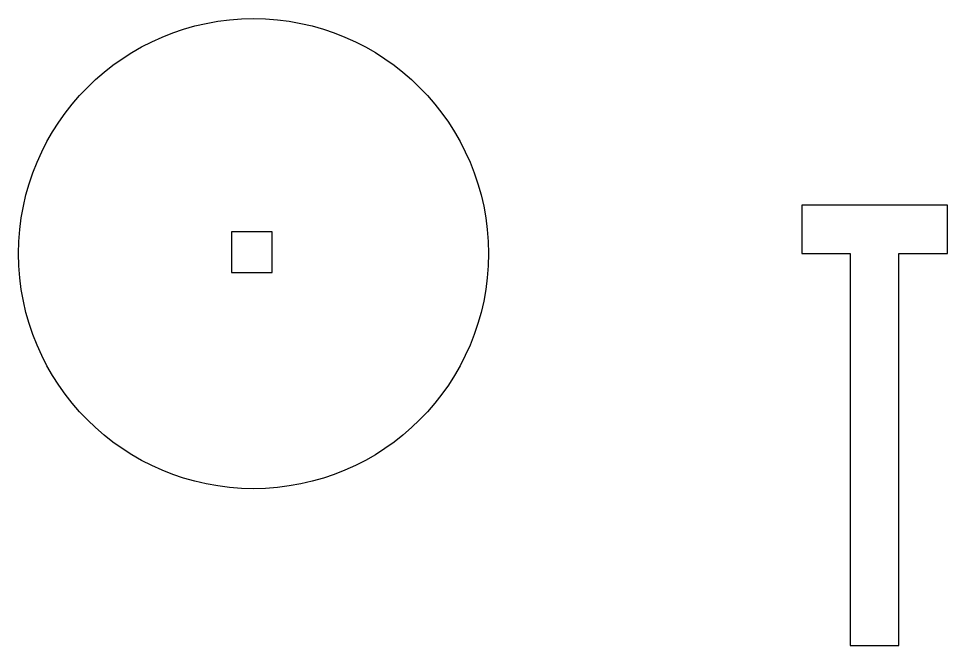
# Model space of a CAD drawing. Header units: millimetres. Extents: x -15 to 44.3, y -25 to 15.
import ezdxf

# ---------------------------------------------------------------- set-up
doc = ezdxf.new("R2010")
doc.units = ezdxf.units.MM
doc.layers.get('0').update_dxf_attribs({"linetype": 'CONTINUOUS'})

msp = doc.modelspace()

# ---------------------------------------------------------------- linework, layer by layer
for points in [[(44.3, 0), (44.3, 3.1), (35, 3.1), (35, 0), (38.1, 0), (38.1, -25), (41.2, -25), (41.2, 0)], [(1.2, 1.4), (-1.4, 1.4), (-1.4, -1.2), (1.2, -1.2)]]:
    msp.add_lwpolyline(points, close=True)
msp.add_circle((0, 0), 15)

doc.saveas('drawing.dxf')
